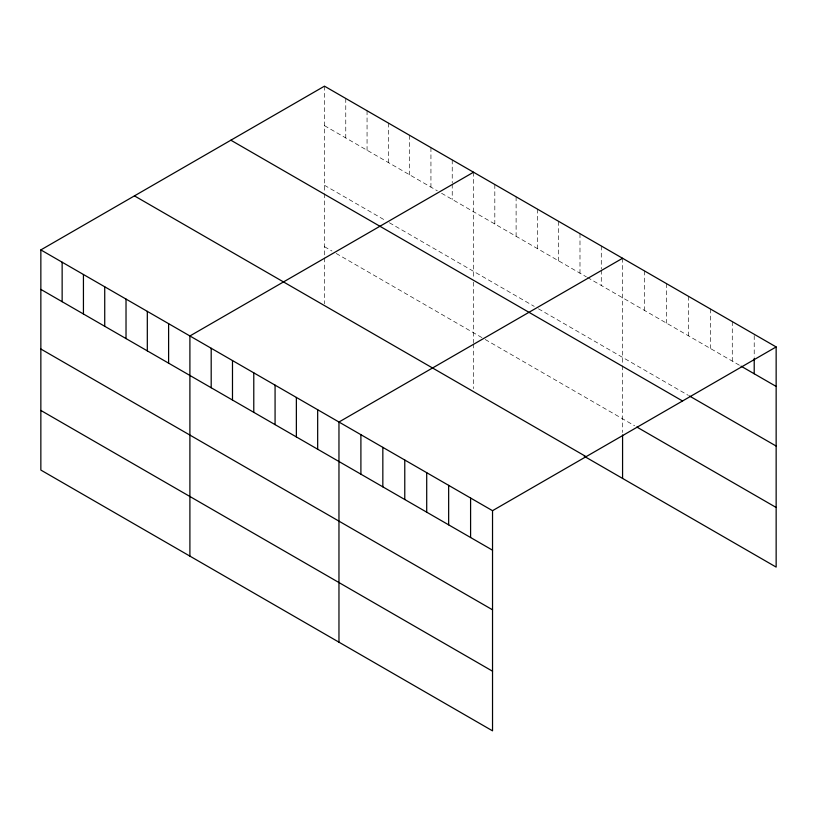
<?xml version="1.0" encoding="UTF-8"?>
<svg xmlns="http://www.w3.org/2000/svg" width="817" height="817" viewBox="0 0 817 817"><rect width="100%" height="100%" fill="white"/><g stroke="black" fill="none" stroke-linecap="round" stroke-linejoin="round"><path stroke-width="0.61" stroke-dasharray="4.08 3.06" d="M324.472 125.655L437.33 190.81M441.588 193.272L586.381 276.871M587.443 277.484L739.947 365.536M324.472 185.275L385.154 220.314M389.413 222.765L534.216 306.365M538.474 308.826L688.394 395.387M324.472 246.693L331.927 251.003M336.185 253.454L484.175 338.902M485.237 339.515L634.646 425.769M754.214 335.552L754.214 357.203M732.277 321.612L732.277 361.104M710.33 308.949L710.33 348.43M688.394 296.275L688.394 335.767M666.458 283.611L666.458 323.103M644.521 270.948L644.521 310.44M622.574 258.274L622.574 364.607M622.574 365.812L622.574 432.469M601.281 245.988L601.281 268.916M601.281 270.192L601.281 285.47M579.988 233.693L579.988 273.184M558.695 221.397L558.695 260.889M537.402 209.101L537.402 248.593M516.109 196.815L516.109 236.297M494.816 184.519L494.816 224.011M473.523 172.224L473.523 277.351M473.523 282.171L473.523 342.691M473.523 343.926L473.523 388.637M452.23 159.928L452.23 182.855M452.23 184.131L452.23 199.419M430.937 147.632L430.937 187.124M409.644 135.346L409.644 174.828M388.351 123.05L388.351 162.542M367.058 110.755L367.058 150.246M345.765 98.459L345.765 137.95M324.472 86.163L324.472 192.495M324.472 193.7L324.472 256.63M324.472 257.876L324.472 303.822"/><path stroke-width="1.23" d="M40.85 249.91L492.528 510.686L492.528 730.837L40.85 470.061L40.85 249.91L324.472 86.163L776.15 346.939L776.15 567.09L584.247 456.295M473.523 172.224L189.901 335.971L189.901 556.111M622.574 258.274L338.963 422.021L338.963 642.172M492.528 510.686L776.15 346.939M741.05 366.169L776.15 386.431M689.497 396.02L776.15 446.051M230.874 140.207L682.552 400.984M636.841 427.036L776.15 507.469M134.448 195.876L586.126 456.652M40.85 289.402L492.528 550.178M40.85 349.022L492.528 609.799M40.85 410.44L492.528 671.217M754.214 358.479L754.214 373.767M622.574 434.95L622.574 478.425M470.592 498.023L470.592 537.515M448.656 485.359L448.656 524.851M426.709 472.686L426.709 512.177M404.772 460.022L404.772 499.514M382.836 447.359L382.836 486.85M360.9 434.695L360.9 474.177M317.67 409.736L317.67 449.217M296.367 397.44L296.367 436.932M275.074 385.144L275.074 424.636M253.781 372.848L253.781 412.34M232.488 360.552L232.488 400.044M211.195 348.267L211.195 387.748M168.608 323.675L168.608 363.167M147.315 311.379L147.315 350.871M126.022 299.093L126.022 338.575M104.729 286.798L104.729 326.289M83.436 274.502L83.436 313.994M62.143 262.206L62.143 301.698"/></g></svg>
